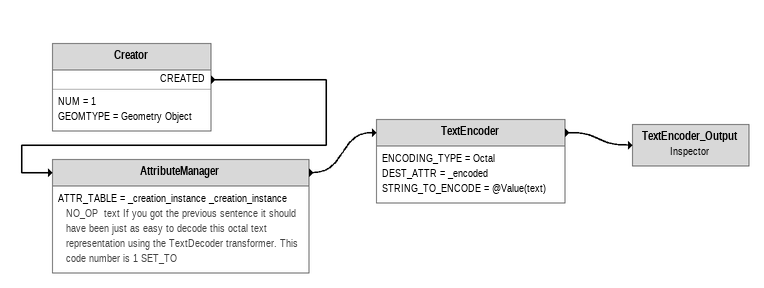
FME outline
Creator
    NUM = 1
    GEOMTYPE = Geometry Object
    CREATED -> AttributeManager
AttributeManager
    ATTR_TABLE = _creation_instance _creation_instance  NO_OP  text If you got the previous sentence it should have been just as easy to decode this octal text representation using the TextDecoder transformer. This code number is 1 SET_TO
    -> TextEncoder
TextEncoder
    ENCODING_TYPE = Octal
    DEST_ATTR = _encoded
    STRING_TO_ENCODE = @Value(text)
    -> TextEncoder_Output
TextEncoder_Output: Inspector
